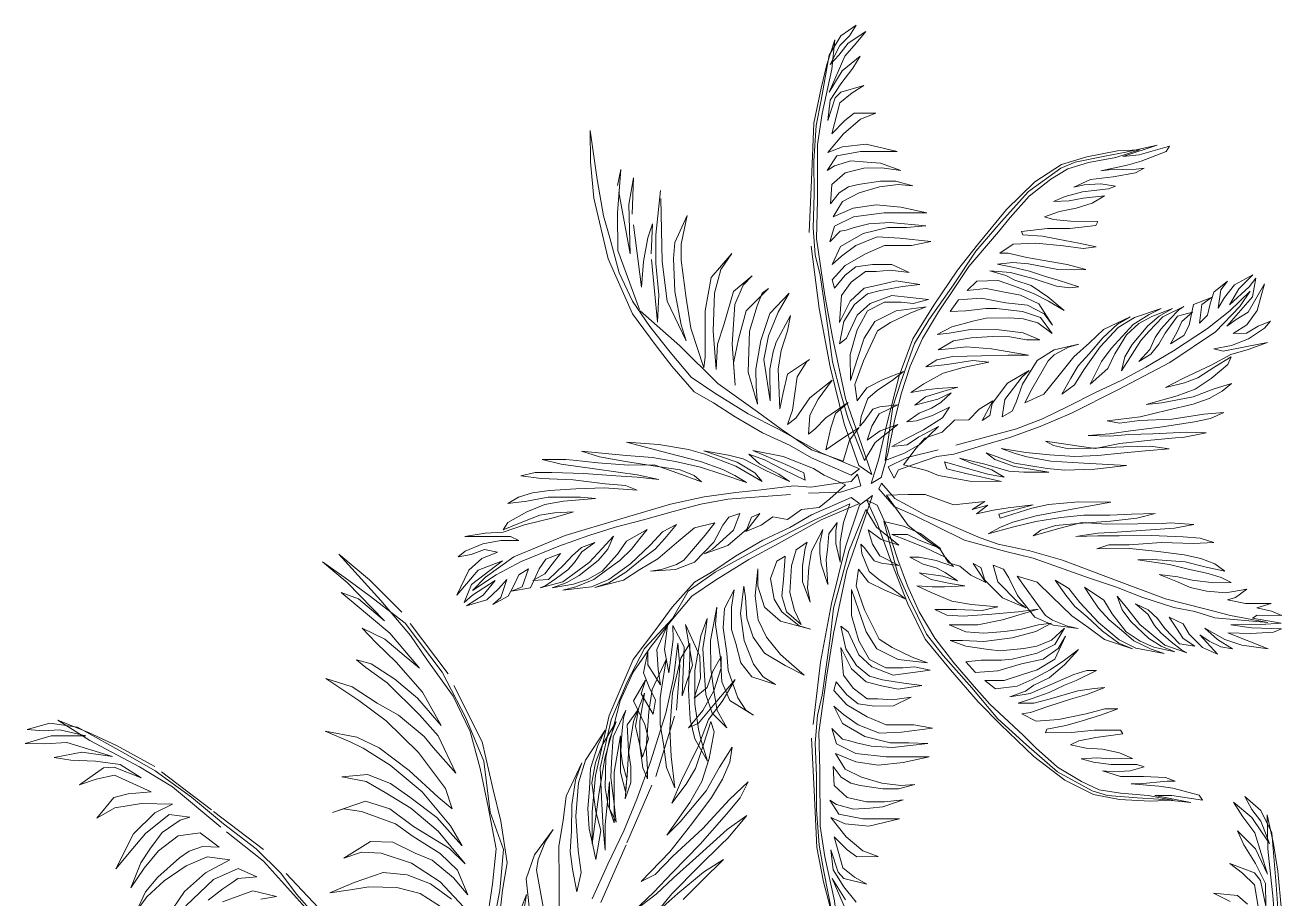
# Model space of a CAD drawing. Header units: millimetres. Extents: x 295.59 to 298.39, y 164.39 to 167.25.
# Drawn here: x 295.802 to 297.802, y 165.863 to 167.252 of the extents above; entities that cross this region are included whole.
import ezdxf

# ---------------------------------------------------------------- set-up
doc = ezdxf.new("R2010")
doc.units = ezdxf.units.MM
doc.linetypes.add('DOT2', pattern=[3.175, 0, -3.175])
doc.layers.add('palme', color=94, linetype='Continuous', lineweight=5)

# ---------------------------------------------------------------- blocks, each defined once
blk = doc.blocks.new('A$C3BDC59AE')
at = {"layer": 'palme', "linetype": 'DOT2', "ltscale": 0.1}
for points in [[(1.6796, 0.7863), (1.6965, 0.8149), (1.7326, 0.8435), (1.7041, 0.8334), (1.6834, 0.8187), (1.691, 0.8411), (1.7025, 0.8604), (1.7325, 0.8751), (1.704, 0.8719), (1.6925, 0.868), (1.6779, 0.8472), (1.6718, 0.841), (1.674, 0.8564), (1.6847, 0.885), (1.7001, 0.8981), (1.7232, 0.9136), (1.7416, 0.9282), (1.7093, 0.9151), (1.6832, 0.9019), (1.6678, 0.8811), (1.6639, 0.9072), (1.6777, 0.945), (1.6999, 0.9928), (1.7206, 1.006), (1.753, 1.0215), (1.7776, 1.0308), (1.7298, 1.0245), (1.696, 1.0075), (1.6791, 0.9812), (1.6676, 0.9473), (1.6569, 0.9134), (1.6568, 0.955), (1.6675, 0.9943), (1.6844, 1.0244), (1.7113, 1.0383), (1.7375, 1.0384), (1.7568, 1.0361), (1.7814, 1.0424), (1.7228, 1.0491), (1.6882, 1.0359), (1.6675, 1.0174), (1.6506, 0.9812), (1.6398, 0.9719), (1.6467, 1.0073), (1.6636, 1.0343), (1.6843, 1.0513), (1.7051, 1.0568), (1.7397, 1.063), (1.7675, 1.0662), (1.7297, 1.0723), (1.7035, 1.066), (1.6789, 1.0606), (1.6566, 1.0397), (1.6398, 1.0058), (1.6427, 1.0489), (1.6581, 1.0698), (1.6811, 1.0868), (1.6981, 1.0868), (1.7204, 1.0892), (1.7505, 1.0854), (1.7227, 1.0984), (1.6919, 1.0984), (1.6657, 1.0944), (1.6488, 1.0813), (1.6319, 1.0605), (1.628, 1.0735), (1.6488, 1.0967), (1.6811, 1.1153), (1.7111, 1.1284), (1.7542, 1.1286), (1.785, 1.1348), (1.7357, 1.1401), (1.6995, 1.1423), (1.6656, 1.1283), (1.6426, 1.1113), (1.628, 1.0982), (1.641, 1.1267), (1.6771, 1.1476), (1.7164, 1.157), (1.7464, 1.157), (1.7772, 1.1594), (1.7202, 1.1647), (1.6863, 1.163), (1.6632, 1.1568), (1.6502, 1.1529), (1.6409, 1.1514), (1.624, 1.1344), (1.6317, 1.1591), (1.6617, 1.1738), (1.7109, 1.1801), (1.7602, 1.1802), (1.7787, 1.1802), (1.7371, 1.1894), (1.6978, 1.1931), (1.6616, 1.1876), (1.6293, 1.1737), (1.6446, 1.1984), (1.6708, 1.2123), (1.7031, 1.2216), (1.7332, 1.2256), (1.7563, 1.2233), (1.7293, 1.2309), (1.7046, 1.2309), (1.6692, 1.2254), (1.6538, 1.2215), (1.6392, 1.2122), (1.6254, 1.1945), (1.6276, 1.2253), (1.6484, 1.2438), (1.6784, 1.2516), (1.7069, 1.2517), (1.737, 1.2479), (1.7046, 1.2594), (1.6838, 1.2609), (1.6576, 1.2631), (1.6314, 1.2553), (1.6199, 1.2476), (1.6352, 1.2708), (1.6729, 1.2778), (1.6976, 1.2779), (1.7315, 1.2779), (1.6822, 1.2894), (1.6444, 1.2854), (1.6213, 1.2761), (1.6459, 1.3062), (1.6728, 1.3294), (1.6974, 1.3387), (1.6628, 1.3386), (1.6482, 1.327), (1.6274, 1.3062), (1.6404, 1.3555), (1.6596, 1.371), (1.6781, 1.3826), (1.6419, 1.3725), (1.6327, 1.3632), (1.6212, 1.327), (1.625, 1.3593), (1.6419, 1.3856), (1.661, 1.4103), (1.6726, 1.4295), (1.6441, 1.4064), (1.6234, 1.3724), (1.6479, 1.4295), (1.6663, 1.4503), (1.6817, 1.4689), (1.6532, 1.4503), (1.6387, 1.431), (1.6248, 1.4163), (1.6402, 1.4464), (1.6555, 1.4618), (1.6663, 1.4788), (1.6417, 1.4618), (1.6232, 1.431), (1.6103, 1.3593), (1.6027, 1.3192), (1.599, 1.263), (1.5992, 1.2098), (1.5978, 1.1567), (1.601, 1.1135), (1.6087, 1.0812), (1.6221, 0.9903), (1.6284, 0.9434), (1.6416, 0.8925), (1.6532, 0.8525), (1.6796, 0.7863), (1.6796, 0.7863)], [(1.6704, 0.7786), (1.6471, 0.8448), (1.6245, 0.9356), (1.6073, 1.028), (1.5916, 1.1489), (1.5953, 1.2329), (1.5989, 1.323), (1.6103, 1.3785), (1.6194, 1.4163), (1.6324, 1.4556), (1.6272, 1.4086), (1.6119, 1.3385), (1.6044, 1.2892), (1.6046, 1.2006), (1.6032, 1.1397), (1.6165, 1.0489), (1.6283, 0.9826), (1.6493, 0.8849), (1.6703, 0.8241), (1.6912, 0.764), (1.6704, 0.7786), (1.6704, 0.7786)], [(1.6581, 0.7632), (1.5949, 0.7907), (1.5601, 0.8107), (1.517, 0.8306), (1.4738, 0.8559), (1.439, 0.8782), (1.4082, 0.8958), (1.3726, 0.9365), (1.3479, 0.9688), (1.31, 1.0196), (1.2713, 1.1073), (1.2487, 1.2035), (1.2432, 1.2613), (1.243, 1.3113), (1.254, 1.2336), (1.2642, 1.1758), (1.2743, 1.1404), (1.2891, 1.085), (1.31, 1.0396), (1.3378, 0.9996), (1.3703, 0.9589), (1.4035, 0.9189), (1.4413, 0.8936), (1.4945, 0.8606), (1.5424, 0.8361), (1.6103, 0.7985), (1.6712, 0.7732), (1.6581, 0.7632), (1.6581, 0.7632)], [(1.7059, 0.7595), (1.6899, 0.7499), (1.7024, 0.7893), (1.7147, 0.8442), (1.7346, 0.9209), (1.7564, 0.9801), (1.7898, 1.0335), (1.8276, 1.0891), (1.8594, 1.1292), (1.9056, 1.1857), (1.9502, 1.2296), (1.9928, 1.257), (2.0332, 1.2694), (2.0818, 1.2789), (2.1172, 1.2806), (2.0791, 1.2685), (2.0358, 1.2604), (2.0029, 1.2504), (1.9761, 1.2341), (1.9412, 1.2069), (1.911, 1.1731), (1.8927, 1.1501), (1.8455, 1.095), (1.825, 1.0647), (1.7973, 1.0228), (1.7719, 0.9803), (1.7522, 0.9362), (1.7378, 0.8926), (1.7273, 0.8495), (1.7163, 0.7971), (1.7059, 0.7595), (1.7059, 0.7595)], [(1.7121, 0.7865), (1.7433, 0.7979), (1.768, 0.8124), (1.7973, 0.8406), (1.7652, 0.8237), (1.7472, 0.8115), (1.7227, 0.8087), (1.746, 0.8215), (1.7731, 0.8354), (1.8035, 0.8544), (1.8147, 0.8713), (1.7876, 0.858), (1.7622, 0.8497), (1.7469, 0.8479), (1.7662, 0.8618), (1.7862, 0.8695), (1.8007, 0.8789), (1.8175, 0.8941), (1.7962, 0.8839), (1.7593, 0.8742), (1.7764, 0.8878), (1.8056, 0.8966), (1.8281, 0.903), (1.7958, 0.9009), (1.7774, 0.8987), (1.7531, 0.8944), (1.774, 0.9084), (1.8046, 0.9251), (1.8362, 0.9342), (1.877, 0.9428), (1.8519, 0.9453), (1.8108, 0.939), (1.7771, 0.9352), (1.7944, 0.9465), (1.8202, 0.9517), (1.8658, 0.9531), (1.9075, 0.9541), (1.9401, 0.9539), (1.8815, 0.9642), (1.8416, 0.9674), (1.8133, 0.9641), (1.7965, 0.9622), (1.8212, 0.9767), (1.8493, 0.9815), (1.8832, 0.9838), (1.9104, 0.9831), (1.9373, 0.9784), (1.9582, 0.9785), (1.9321, 0.9895), (1.8936, 0.9943), (1.8478, 0.9945), (1.8143, 0.9891), (1.7952, 0.9869), (1.8186, 0.9989), (1.854, 1.0084), (1.8728, 1.0129), (1.9108, 1.0134), (1.9319, 1.0119), (1.9551, 1.0053), (1.978, 0.9885), (1.9596, 1.0136), (1.9306, 1.0234), (1.8897, 1.028), (1.8726, 1.0284), (1.8405, 1.0246), (1.8158, 1.0234), (1.8292, 1.042), (1.8653, 1.0446), (1.9041, 1.0374), (1.9387, 1.0336), (1.9651, 1.0196), (1.9788, 1.0018), (1.957, 1.0358), (1.9276, 1.0494), (1.9022, 1.0543), (1.8728, 1.0602), (1.843, 1.0567), (1.8583, 1.0717), (1.8923, 1.0725), (1.9181, 1.0638), (1.9482, 1.0518), (1.9721, 1.0398), (1.9971, 1.0249), (1.9713, 1.0467), (1.9444, 1.0645), (1.9186, 1.0732), (1.9045, 1.0809), (1.8789, 1.088), (1.9118, 1.0856), (1.9494, 1.0752), (1.9848, 1.0638), (2.0061, 1.0608), (2.0207, 1.0625), (1.9876, 1.0734), (1.9676, 1.0788), (1.9418, 1.0875), (1.9147, 1.0937), (1.8909, 1.0987), (1.9154, 1.1015), (1.9405, 1.099), (1.9872, 1.0904), (2.0137, 1.0896), (2.0314, 1.0901), (2.0018, 1.0983), (1.9741, 1.1029), (1.9377, 1.1095), (1.9082, 1.1162), (1.895, 1.1162), (1.9159, 1.1303), (1.9521, 1.1321), (1.9961, 1.1279), (2.0275, 1.1238), (2.0482, 1.1261), (2.0204, 1.1322), (1.9871, 1.1385), (1.9625, 1.1434), (1.9313, 1.1452), (1.9291, 1.1504), (1.9704, 1.1552), (2.0061, 1.1554), (2.0474, 1.1602), (2.0505, 1.1667), (2.007, 1.1671), (1.9804, 1.1695), (1.9659, 1.174), (1.9898, 1.1822), (2.0163, 1.1876), (2.0417, 1.1959), (2.0613, 1.2075), (2.0276, 1.2036), (2.0049, 1.1995), (1.9802, 1.1982), (1.9986, 1.2065), (2.0265, 1.2136), (2.0678, 1.2183), (2.079, 1.2227), (2.0553, 1.2262), (2.0291, 1.2247), (2.0124, 1.2213), (2.0389, 1.2336), (2.0749, 1.2378), (2.1106, 1.2442), (2.1245, 1.2512), (2.1115, 1.2497), (2.0682, 1.2486), (2.0552, 1.2471), (2.0976, 1.2559), (2.1194, 1.2623), (2.1595, 1.2778), (2.1647, 1.2861), (2.1166, 1.2728), (2.0906, 1.2698), (2.1451, 1.2877), (2.0952, 1.2766), (2.0618, 1.2704), (2.0148, 1.2611), (1.9919, 1.2515), (1.9403, 1.2145), (1.8971, 1.1661), (1.8567, 1.1196), (1.821, 1.0658), (1.7817, 1.0101), (1.7588, 0.9726), (1.7372, 0.9112), (1.7247, 0.8717), (1.7121, 0.7865), (1.7121, 0.7865)], [(1.6457, 0.7855), (1.6556, 0.8186), (1.671, 0.8387), (1.6402, 0.8186), (1.6179, 0.8031), (1.6256, 0.8386), (1.6332, 0.8609), (1.6532, 0.8787), (1.6178, 0.854), (1.6001, 0.8362), (1.5901, 0.8285), (1.5924, 0.8585), (1.6054, 0.884), (1.6277, 0.9141), (1.5923, 0.8863), (1.5701, 0.8538), (1.557, 0.8438), (1.5646, 0.8662), (1.5722, 0.9193), (1.5875, 0.944), (1.5921, 0.9471), (1.5568, 0.9239), (1.5499, 0.8939), (1.5446, 0.8684), (1.5421, 0.9316), (1.5467, 0.9616), (1.5566, 0.9925), (1.5619, 1.0171), (1.5389, 0.9747), (1.5343, 0.9593), (1.529, 0.9315), (1.5292, 0.8815), (1.519, 0.9469), (1.5266, 0.9847), (1.5419, 1.0225), (1.5595, 1.0526), (1.5288, 1.0201), (1.5143, 0.977), (1.5067, 0.9315), (1.5068, 0.9038), (1.5091, 0.876), (1.4944, 0.9268), (1.4965, 0.9923), (1.5087, 1.0324), (1.5164, 1.0525), (1.5264, 1.0602), (1.491, 1.0247), (1.4788, 0.9792), (1.4712, 0.9414), (1.4736, 0.906), (1.4688, 0.9714), (1.4733, 1.0346), (1.4863, 1.0655), (1.5009, 1.0801), (1.4709, 1.0554), (1.4557, 1.0022), (1.4457, 0.9714), (1.4435, 0.9313), (1.4387, 0.9922), (1.4409, 1.0523), (1.4508, 1.09), (1.4685, 1.1155), (1.4354, 1.0777), (1.4256, 1.0245), (1.4257, 0.989), (1.4257, 0.9513), (1.4235, 0.9336), (1.4033, 0.9967), (1.3955, 1.0444), (1.3876, 1.1053), (1.3875, 1.1307), (1.3974, 1.1762), (1.3775, 1.133), (1.3753, 1.1075), (1.3777, 1.0552), (1.3879, 1.002), (1.3956, 0.9766), (1.3654, 1.0397), (1.3576, 1.1029), (1.355, 1.2161), (1.3474, 1.1452), (1.3476, 1.0998), (1.3523, 1.0497), (1.3501, 1.0066), (1.3398, 1.1152), (1.342, 1.1629), (1.3344, 1.1406), (1.3275, 1.1028), (1.3246, 1.062), (1.3096, 1.1782), (1.3118, 1.236), (1.3042, 1.1936), (1.3067, 1.1151), (1.2864, 1.2236), (1.2917, 1.2491), (1.2865, 1.1805), (1.2867, 1.1204), (1.3223, 1.0242), (1.3856, 0.9689), (1.4459, 0.909), (1.5092, 0.8637), (1.547, 0.8361), (1.5948, 0.8031), (1.6457, 0.7855), (1.6457, 0.7855)], [(1.7416, 0.7793), (1.7778, 0.7706), (1.7974, 0.7627), (1.847, 0.7535), (1.8973, 0.753), (1.8407, 0.7656), (1.8103, 0.773), (1.8065, 0.7841), (1.8431, 0.7739), (1.8755, 0.7645), (1.9014, 0.7601), (1.882, 0.7713), (1.8493, 0.7822), (1.8305, 0.7903), (1.8707, 0.7808), (1.909, 0.7695), (1.9329, 0.7678), (1.9729, 0.7677), (1.9178, 0.7767), (1.8866, 0.7879), (1.8728, 0.7985), (1.9183, 0.7822), (1.9703, 0.7735), (1.9974, 0.7709), (2.0458, 0.7725), (2.0964, 0.7784), (2.0282, 0.7824), (1.9758, 0.7855), (1.9376, 0.7923), (1.9177, 0.7978), (1.8966, 0.8055), (1.9363, 0.7991), (1.9739, 0.7954), (2.0143, 0.793), (2.0509, 0.7946), (2.0925, 0.7988), (2.1265, 0.8015), (2.1643, 0.8049), (2.1344, 0.8093), (2.0922, 0.8082), (2.0408, 0.806), (2.0041, 0.8052), (1.9804, 0.81), (1.9673, 0.8169), (2.0069, 0.8112), (2.0464, 0.8055), (2.0857, 0.8132), (2.1349, 0.8188), (2.1742, 0.8225), (2.1858, 0.8232), (2.2229, 0.8304), (2.1921, 0.8315), (2.1384, 0.8289), (2.1002, 0.8278), (2.0701, 0.8251), (2.0354, 0.8262), (2.0694, 0.8288), (2.1029, 0.8338), (2.1536, 0.8397), (2.2045, 0.848), (2.2302, 0.853), (2.2511, 0.8626), (2.2194, 0.8603), (2.1684, 0.852), (2.1171, 0.8499), (2.0849, 0.846), (2.0654, 0.8493), (2.1183, 0.8556), (2.1617, 0.8664), (2.2023, 0.8758), (2.228, 0.8848), (2.2485, 0.8966), (2.2633, 0.9089), (2.2344, 0.9001), (2.2023, 0.8876), (2.1524, 0.8779), (2.1278, 0.8755), (2.177, 0.889), (2.2054, 0.9), (2.2312, 0.9168), (2.2575, 0.9391), (2.263, 0.9512), (2.237, 0.9352), (2.2098, 0.9181), (2.1886, 0.9101), (2.1586, 0.9027), (2.1871, 0.9176), (2.231, 0.9379), (2.2622, 0.955), (2.2898, 0.9627), (2.3205, 0.9741), (2.285, 0.9672), (2.2502, 0.9605), (2.2354, 0.9639), (2.2634, 0.9693), (2.2903, 0.98), (2.3161, 0.9968), (2.3257, 1.0081), (2.306, 1.0003), (2.287, 0.9888), (2.2659, 0.9886), (2.2876, 1.0023), (2.3043, 1.0251), (2.3157, 1.0674), (2.29, 1.0223), (2.271, 1.0108), (2.2558, 1), (2.297, 1.0465), (2.3022, 1.0765), (2.2915, 1.0627), (2.2603, 1.0338), (2.2749, 1.0594), (2.2972, 1.0818), (2.2681, 1.066), (2.2525, 1.0457), (2.2424, 1.0288), (2.2462, 1.0578), (2.2568, 1.0716), (2.2351, 1.0541), (2.2293, 1.0357), (2.225, 1.0176), (2.2125, 1.0049), (2.2161, 1.0347), (2.2313, 1.0455), (2.2029, 1.0345), (2.1959, 1.0017), (2.1873, 0.9851), (2.1664, 0.9717), (2.1768, 0.9909), (2.1846, 1.0074), (2.2013, 1.0224), (2.1774, 1.0162), (2.1576, 0.9888), (2.1477, 0.9712), (2.135, 0.9554), (2.1161, 0.9438), (2.1336, 0.9629), (2.1417, 0.9818), (2.1508, 0.9953), (2.165, 1.0114), (2.1794, 1.026), (2.1877, 1.0315), (2.1541, 1.0148), (2.1319, 0.9916), (2.119, 0.9774), (2.1028, 0.9515), (2.0884, 0.929), (2.0935, 0.9512), (2.1054, 0.9708), (2.1301, 1.0007), (2.1484, 1.016), (2.1696, 1.028), (2.1367, 1.0153), (2.1161, 1.0043), (2.0961, 0.9863), (2.0776, 0.956), (2.0665, 0.9326), (2.0384, 0.9076), (2.0468, 0.9249), (2.0564, 0.944), (2.0721, 0.9643), (2.0896, 0.9834), (2.107, 1.0025), (2.1322, 1.0184), (2.1515, 1.0284), (2.1088, 1.0138), (2.0828, 0.9978), (2.0543, 0.9672), (2.0284, 0.9307), (2.0134, 0.9066), (1.9936, 0.8918), (2.0075, 0.9173), (2.0194, 0.9368), (2.0368, 0.9559), (2.0586, 0.9813), (2.0818, 1.0031), (2.1023, 1.0149), (2.0599, 0.9949), (2.0374, 0.9733), (2.0126, 0.9512), (1.9848, 0.9168), (1.9646, 0.8917), (1.9343, 0.8779), (1.9457, 0.8998), (1.9715, 0.9448), (1.9814, 0.9546), (2.0041, 0.9668), (2.0205, 0.9716), (1.9814, 0.9624), (1.9541, 0.9454), (1.9308, 0.9079), (1.9207, 0.8792), (1.9141, 0.8646), (1.8985, 0.8561), (1.9026, 0.8835), (1.9301, 0.9195), (1.9415, 0.9296), (1.907, 0.9095), (1.8826, 0.8773), (1.8786, 0.8577), (1.8667, 0.8499), (1.8834, 0.8814), (1.8617, 0.8678), (1.8453, 0.8512), (1.8226, 0.8508), (1.8029, 0.8312), (1.7756, 0.822), (1.7615, 0.8059), (1.7416, 0.7793), (1.7416, 0.7793)], [(1.8726, 0.8118), (1.9104, 0.8231), (1.9588, 0.8403), (2.0088, 0.8618), (2.0824, 0.8989), (2.165, 0.9424), (2.238, 0.9911), (2.2764, 1.0315), (2.2929, 1.0559), (2.2605, 1.0245), (2.2251, 0.9964), (2.1709, 0.9608), (2.1272, 0.935), (2.0889, 0.9142), (2.0472, 0.8944), (2.0028, 0.8724), (1.9627, 0.8528), (1.9211, 0.8369), (1.7965, 0.8033), (1.7471, 0.7914), (1.7171, 0.7761), (1.7268, 0.7584), (1.7337, 0.7715), (1.7571, 0.78), (1.7947, 0.7928), (1.8214, 0.7964), (1.8726, 0.8118), (1.8726, 0.8118)], [(1.6489, 0.7477), (1.615, 0.7631), (1.598, 0.7738), (1.5502, 0.7929), (1.5016, 0.8021), (1.5541, 0.7799), (1.5826, 0.7668), (1.5849, 0.7553), (1.5502, 0.7721), (1.5202, 0.7875), (1.4955, 0.7967), (1.5125, 0.7813), (1.5433, 0.7644), (1.5603, 0.7529), (1.5225, 0.7705), (1.4863, 0.7889), (1.4631, 0.795), (1.4238, 0.8019), (1.477, 0.7835), (1.5048, 0.7666), (1.5164, 0.7528), (1.4747, 0.7773), (1.4254, 0.7965), (1.3992, 0.8041), (1.3522, 0.8117), (1.3005, 0.8154), (1.3668, 0.7979), (1.4185, 0.7849), (1.4539, 0.7719), (1.4732, 0.7627), (1.4917, 0.7512), (1.454, 0.7642), (1.4185, 0.7757), (1.3784, 0.7848), (1.3422, 0.7909), (1.3006, 0.7946), (1.2667, 0.7976), (1.2289, 0.8014), (1.2575, 0.7922), (1.2991, 0.7846), (1.3499, 0.777), (1.3862, 0.7717), (1.4085, 0.7625), (1.4201, 0.7525), (1.3823, 0.7663), (1.3445, 0.7793), (1.3045, 0.7792), (1.2552, 0.7829), (1.2159, 0.7867), (1.2043, 0.7882), (1.1666, 0.7881), (1.1966, 0.7805), (1.2498, 0.7729), (1.2876, 0.7676), (1.3176, 0.7638), (1.3523, 0.7562), (1.3176, 0.76), (1.2837, 0.7622), (1.2329, 0.7659), (1.182, 0.7673), (1.1551, 0.7673), (1.1327, 0.7618), (1.1651, 0.758), (1.216, 0.7559), (1.2668, 0.7491), (1.2992, 0.7468), (1.3177, 0.7392), (1.2653, 0.7429), (1.2198, 0.7412), (1.1783, 0.7388), (1.1513, 0.7349), (1.129, 0.7279), (1.1121, 0.7179), (1.1421, 0.7218), (1.176, 0.728), (1.2276, 0.7282), (1.2515, 0.7259), (1.2006, 0.7219), (1.1706, 0.7165), (1.1421, 0.7048), (1.1121, 0.6878), (1.1045, 0.6762), (1.1329, 0.6879), (1.163, 0.6995), (1.1861, 0.7034), (1.2161, 0.705), (1.1861, 0.6957), (1.1383, 0.684), (1.1045, 0.6724), (1.076, 0.6708), (1.0436, 0.6653), (1.0798, 0.6654), (1.1161, 0.6655), (1.1292, 0.6594), (1.1007, 0.6593), (1.0722, 0.6538), (1.0437, 0.6422), (1.0329, 0.6329), (1.0537, 0.6368), (1.0745, 0.6446), (1.0953, 0.6408), (1.0707, 0.6307), (1.0499, 0.6122), (1.0308, 0.5721), (1.0646, 0.6122), (1.0854, 0.62), (1.1031, 0.6269), (1.0539, 0.5891), (1.0424, 0.5605), (1.0554, 0.5721), (1.0916, 0.5953), (1.0724, 0.5722), (1.0462, 0.5551), (1.0786, 0.5645), (1.097, 0.5822), (1.1101, 0.5969), (1.1009, 0.5684), (1.0878, 0.5576), (1.1124, 0.5707), (1.1216, 0.5877), (1.1293, 0.6047), (1.1447, 0.6139), (1.1347, 0.5854), (1.1178, 0.5784), (1.1478, 0.5839), (1.1616, 0.614), (1.1724, 0.6294), (1.1955, 0.6387), (1.1824, 0.6217), (1.1709, 0.6063), (1.1517, 0.5955), (1.1763, 0.5971), (1.2009, 0.6203), (1.214, 0.6349), (1.2293, 0.6481), (1.2501, 0.6558), (1.2294, 0.6411), (1.2178, 0.6242), (1.2071, 0.6126), (1.1894, 0.5994), (1.1725, 0.5878), (1.1633, 0.584), (1.1994, 0.5933), (1.2256, 0.6126), (1.241, 0.6242), (1.2617, 0.6466), (1.2801, 0.6659), (1.2709, 0.6451), (1.2556, 0.6273), (1.2256, 0.6034), (1.2048, 0.5918), (1.1825, 0.584), (1.2164, 0.5895), (1.2387, 0.5972), (1.2618, 0.6104), (1.2864, 0.6374), (1.3009, 0.6583), (1.3333, 0.6768), (1.3217, 0.6622), (1.3087, 0.6452), (1.2902, 0.6274), (1.2695, 0.6127), (1.2487, 0.5973), (1.2203, 0.5856), (1.1995, 0.5802), (1.2449, 0.5857), (1.2726, 0.5973), (1.3072, 0.6221), (1.3387, 0.6522), (1.3579, 0.673), (1.3802, 0.6847), (1.3618, 0.6623), (1.3464, 0.6453), (1.3257, 0.6298), (1.2995, 0.609), (1.2726, 0.5919), (1.2503, 0.5842), (1.2957, 0.5959), (1.3219, 0.6129), (1.3503, 0.6299), (1.3841, 0.6585), (1.4087, 0.6793), (1.4411, 0.6871), (1.4257, 0.6678), (1.3919, 0.6277), (1.3804, 0.6207), (1.3565, 0.613), (1.3388, 0.6106), (1.3789, 0.613), (1.4089, 0.6246), (1.4396, 0.6563), (1.4542, 0.6833), (1.4634, 0.6964), (1.4811, 0.7019), (1.4711, 0.6756), (1.4373, 0.6455), (1.4243, 0.6378), (1.462, 0.651), (1.4919, 0.6772), (1.4996, 0.6965), (1.5127, 0.7019), (1.4904, 0.6734), (1.515, 0.6835), (1.5335, 0.6966), (1.5566, 0.6928), (1.5789, 0.7083), (1.6074, 0.7114), (1.6243, 0.7253), (1.6489, 0.7477), (1.6489, 0.7477)], [(1.5149, 0.7397), (1.4748, 0.7357), (1.424, 0.7287), (1.3709, 0.717), (1.2916, 0.6937), (1.2031, 0.6673), (1.1215, 0.6331), (1.0762, 0.6007), (1.0554, 0.5798), (1.0931, 0.6046), (1.1331, 0.6255), (1.1931, 0.6503), (1.2408, 0.6673), (1.2824, 0.6806), (1.3278, 0.6922), (1.3748, 0.7054), (1.4187, 0.7171), (1.4618, 0.7249), (1.5904, 0.7345), (1.6412, 0.7362), (1.6736, 0.7463), (1.6681, 0.7647), (1.6581, 0.7532), (1.6335, 0.75), (1.5942, 0.7438), (1.5672, 0.746), (1.5149, 0.7397), (1.5149, 0.7397)], [(1.8635, 0.6632), (1.8921, 0.6534), (1.9423, 0.6429), (1.9945, 0.6276), (2.072, 0.5989), (2.1585, 0.5664), (2.2207, 0.5504), (2.2616, 0.5397), (2.3211, 0.5285), (2.2367, 0.5361), (2.2049, 0.5461), (2.1714, 0.5524), (2.1209, 0.5691), (2.0803, 0.5851), (2.0358, 0.5999), (1.9899, 0.6163), (1.9477, 0.6309), (1.9044, 0.6418), (1.8385, 0.6596), (1.7945, 0.6813), (1.7579, 0.6993), (1.7265, 0.7132), (1.7022, 0.7412), (1.7067, 0.7501), (1.7274, 0.7262), (1.7475, 0.7155), (1.7765, 0.6996), (1.8103, 0.6863), (1.8635, 0.6632), (1.8635, 0.6632)], [(1.6582, 0.7277), (1.5951, 0.6999), (1.5605, 0.6797), (1.5174, 0.6596), (1.4743, 0.6341), (1.4397, 0.6109), (1.409, 0.5931), (1.3736, 0.5529), (1.3491, 0.5197), (1.3115, 0.4696), (1.2732, 0.3809), (1.2511, 0.2853), (1.2458, 0.2275), (1.246, 0.1767), (1.2565, 0.2553), (1.2664, 0.3131), (1.2763, 0.3485), (1.2908, 0.404), (1.3115, 0.4495), (1.3391, 0.4897), (1.3714, 0.5306), (1.4044, 0.5707), (1.4421, 0.5962), (1.4951, 0.6287), (1.5428, 0.6543), (1.6105, 0.6922), (1.6713, 0.7178), (1.6582, 0.7277), (1.6582, 0.7277)], [(1.6713, 0.7155), (1.6492, 0.6491), (1.627, 0.559), (1.6096, 0.4657), (1.5953, 0.3447), (1.5993, 0.2616), (1.6034, 0.1707), (1.6143, 0.116), (1.6244, 0.0783), (1.6376, 0.0383), (1.6314, 0.086), (1.6165, 0.1561), (1.6087, 0.2046), (1.6085, 0.2939), (1.6068, 0.354), (1.6196, 0.4449), (1.6303, 0.5112), (1.6508, 0.6099), (1.6714, 0.67), (1.6921, 0.7309), (1.6713, 0.7155), (1.6713, 0.7155)], [(1.6998, 0.7155), (1.6829, 0.7232), (1.6999, 0.6855), (1.7193, 0.6324), (1.748, 0.5593), (1.7759, 0.5023), (1.8161, 0.4532), (1.8601, 0.4024), (1.8956, 0.3663), (1.9489, 0.3156), (1.9983, 0.278), (2.0438, 0.255), (2.0854, 0.2474), (2.134, 0.2444), (2.1702, 0.2461), (2.1309, 0.2537), (2.0869, 0.2574), (2.053, 0.2627), (2.0245, 0.2757), (1.9867, 0.2988), (1.9527, 0.3287), (1.9319, 0.3495), (1.8786, 0.3986), (1.8539, 0.4271), (1.8214, 0.4647), (1.7913, 0.5039), (1.7665, 0.5455), (1.7479, 0.587), (1.7324, 0.6286), (1.7153, 0.6801), (1.6998, 0.7155), (1.6998, 0.7155)], [(1.7146, 0.731), (1.7487, 0.7324), (1.7757, 0.7321), (1.8209, 0.7157), (1.8707, 0.7214), (1.8505, 0.7082), (1.8757, 0.7156), (1.8577, 0.7015), (1.8844, 0.7073), (1.9078, 0.711), (1.9476, 0.7159), (1.8932, 0.7012), (1.8951, 0.6949), (1.9456, 0.7106), (1.9723, 0.7164), (2.0197, 0.7208), (2.0714, 0.7202), (2.0041, 0.708), (1.9525, 0.6985), (1.9155, 0.6881), (1.8956, 0.6802), (1.8763, 0.67), (1.9149, 0.6804), (1.9518, 0.6893), (1.9917, 0.6957), (2.0282, 0.6993), (2.07, 0.6994), (2.104, 0.7008), (2.142, 0.702), (2.1129, 0.6948), (2.0708, 0.6901), (2.0196, 0.686), (1.9831, 0.6832), (1.9601, 0.6756), (1.9479, 0.6664), (1.9865, 0.6776), (2.0251, 0.6879), (2.0651, 0.6851), (2.1145, 0.6854), (2.154, 0.6864), (2.1656, 0.6872), (2.2033, 0.6845), (2.1727, 0.6789), (2.1192, 0.675), (2.0811, 0.6723), (2.0509, 0.6706), (2.0158, 0.6654), (2.0506, 0.6668), (2.0846, 0.6667), (2.1356, 0.6669), (2.1864, 0.6648), (2.2133, 0.6629), (2.2352, 0.6559), (2.2027, 0.6544), (2.1518, 0.6557), (2.1006, 0.6524), (2.0681, 0.6524), (2.0491, 0.6461), (2.1017, 0.6462), (2.1469, 0.6414), (2.1882, 0.6361), (2.2148, 0.6303), (2.2366, 0.6218), (2.2528, 0.6106), (2.2231, 0.6166), (2.1897, 0.6252), (2.1383, 0.6289), (2.1143, 0.6283), (2.1647, 0.6208), (2.1943, 0.6133), (2.2262, 0.6064), (2.2467, 0.6003), (2.2631, 0.5921), (2.2352, 0.5918), (2.2008, 0.5958), (2.178, 0.6013), (2.1481, 0.605), (2.1775, 0.5936), (2.1976, 0.5845), (2.2243, 0.5787), (2.2542, 0.5758), (2.2878, 0.5819), (2.2699, 0.5685), (2.2572, 0.5647), (2.2854, 0.5589), (2.3263, 0.559), (2.3035, 0.5522), (2.327, 0.5466), (2.3435, 0.54), (2.3042, 0.5405), (2.2969, 0.5357), (2.3426, 0.5277), (2.31, 0.5254), (2.2621, 0.525), (2.295, 0.5203), (2.3427, 0.5185), (2.33, 0.5132), (2.2943, 0.5111), (2.2573, 0.5122), (2.3219, 0.4867), (2.2799, 0.4928), (2.2527, 0.5017), (2.2208, 0.5195), (2.2412, 0.5018), (2.2648, 0.487), (2.2465, 0.4898), (2.2278, 0.4989), (2.2131, 0.5092), (2.241, 0.4786), (2.2171, 0.4889), (2.1962, 0.5104), (2.1865, 0.5266), (2.1642, 0.5374), (2.176, 0.5196), (2.1864, 0.5034), (2.2049, 0.4913), (2.1804, 0.4946), (2.1575, 0.5194), (2.1454, 0.5349), (2.131, 0.5491), (2.1108, 0.5582), (2.1305, 0.5422), (2.1408, 0.5237), (2.1508, 0.5121), (2.1675, 0.4978), (2.1836, 0.4851), (2.1925, 0.4806), (2.1571, 0.4924), (2.1323, 0.5135), (2.1177, 0.5253), (2.0986, 0.5498), (2.0816, 0.5704), (2.0893, 0.549), (2.1034, 0.5302), (2.1316, 0.5035), (2.1516, 0.4912), (2.1733, 0.4819), (2.1399, 0.4897), (2.1182, 0.499), (2.096, 0.5137), (2.0734, 0.5424), (2.0603, 0.5642), (2.0293, 0.5849), (2.0398, 0.5695), (2.0517, 0.5517), (2.0688, 0.5327), (2.0885, 0.5166), (2.1082, 0.4997), (2.1358, 0.4862), (2.1561, 0.4793), (2.1112, 0.4879), (2.0844, 0.5014), (2.0515, 0.5285), (2.0222, 0.5607), (2.0045, 0.5828), (1.983, 0.596), (1.9998, 0.5724), (2.014, 0.5544), (2.0336, 0.5375), (2.0583, 0.5149), (2.084, 0.4961), (2.1057, 0.4868), (2.0612, 0.5016), (2.0363, 0.5203), (2.0091, 0.5393), (1.9773, 0.5701), (1.9542, 0.5926), (1.9225, 0.6026), (1.9365, 0.5823), (1.9674, 0.5399), (1.9784, 0.5322), (2.0025, 0.5227), (2.0192, 0.5192), (1.9794, 0.5244), (1.9502, 0.5373), (1.9226, 0.5717), (1.9091, 0.5997), (1.9008, 0.6134), (1.8843, 0.62), (1.8917, 0.5932), (1.9233, 0.5609), (1.9359, 0.5522), (1.8991, 0.568), (1.871, 0.5963), (1.8647, 0.616), (1.8521, 0.6223), (1.8723, 0.5923), (1.8484, 0.6041), (1.8309, 0.6184), (1.8128, 0.6236), (1.7996, 0.6454), (1.7812, 0.6575), (1.7491, 0.683), (1.7146, 0.731), (1.7146, 0.731)], [(1.6559, 0.7177), (1.646, 0.6877), (1.6407, 0.6568), (1.6407, 0.6245), (1.6337, 0.6545), (1.6337, 0.6745), (1.636, 0.6876), (1.6229, 0.6699), (1.6207, 0.6445), (1.6184, 0.629), (1.6208, 0.589), (1.6107, 0.6213), (1.6084, 0.639), (1.6083, 0.6544), (1.6129, 0.6768), (1.5953, 0.6421), (1.5907, 0.6166), (1.5885, 0.5835), (1.5931, 0.5612), (1.5807, 0.5935), (1.5807, 0.6189), (1.5852, 0.6467), (1.5883, 0.6567), (1.5706, 0.6443), (1.563, 0.6189), (1.5608, 0.5765), (1.5678, 0.548), (1.5786, 0.5257), (1.5554, 0.5457), (1.5477, 0.5711), (1.5507, 0.5965), (1.5529, 0.6343), (1.5398, 0.6265), (1.5299, 0.5988), (1.5354, 0.5657), (1.5477, 0.5457), (1.5755, 0.5234), (1.5933, 0.5181), (1.5455, 0.531), (1.52, 0.5533), (1.5099, 0.5864), (1.5098, 0.6141), (1.5053, 0.571), (1.51, 0.5332), (1.5232, 0.5055), (1.5456, 0.4779), (1.5634, 0.4625), (1.5834, 0.4448), (1.5534, 0.4602), (1.5202, 0.4801), (1.5024, 0.5055), (1.4923, 0.5355), (1.4899, 0.5686), (1.4876, 0.5863), (1.4823, 0.5432), (1.4878, 0.5001), (1.5025, 0.4624), (1.518, 0.4424), (1.538, 0.4301), (1.5002, 0.4423), (1.4825, 0.4646), (1.4747, 0.4954), (1.4677, 0.5177), (1.4676, 0.5532), (1.4722, 0.5809), (1.4568, 0.5508), (1.4546, 0.52), (1.4601, 0.48), (1.4625, 0.4522), (1.478, 0.4091), (1.4904, 0.3891), (1.5027, 0.3815), (1.4649, 0.4045), (1.4525, 0.4345), (1.4501, 0.4722), (1.4423, 0.5254), (1.4445, 0.5531), (1.4346, 0.4999), (1.4347, 0.4545), (1.4402, 0.4167), (1.4449, 0.389), (1.4604, 0.3613), (1.4372, 0.3844), (1.4271, 0.4144), (1.4248, 0.4444), (1.4223, 0.4876), (1.4269, 0.5176), (1.4291, 0.5353), (1.4192, 0.5076), (1.4093, 0.4521), (1.4095, 0.3989), (1.415, 0.3589), (1.4196, 0.3412), (1.4297, 0.3081), (1.4096, 0.3435), (1.4018, 0.3743), (1.3994, 0.422), (1.4016, 0.4721), (1.4015, 0.4952), (1.3869, 0.4721), (1.374, 0.4166), (1.3695, 0.3588), (1.3719, 0.3157), (1.3775, 0.2656), (1.3643, 0.2979), (1.3596, 0.3356), (1.3541, 0.3664), (1.354, 0.4088), (1.357, 0.4265), (1.3638, 0.4697), (1.3416, 0.4219), (1.3363, 0.3864), (1.3318, 0.3286), (1.3342, 0.2955), (1.3343, 0.2801), (1.3265, 0.2978), (1.3218, 0.3332), (1.3217, 0.371), (1.3293, 0.4165), (1.3117, 0.371), (1.3041, 0.3209), (1.3019, 0.2854), (1.2989, 0.26), (1.2911, 0.2908), (1.291, 0.3231), (1.291, 0.3486), (1.2811, 0.2908), (1.2813, 0.2299), (1.2813, 0.2099), (1.2736, 0.2322), (1.2734, 0.2753), (1.2667, 0.2075), (1.2668, 0.1667), (1.2636, 0.2021), (1.2612, 0.2399), (1.2587, 0.2976), (1.2763, 0.3739), (1.3015, 0.4341), (1.3291, 0.4873), (1.3737, 0.5352), (1.399, 0.5784), (1.442, 0.6086), (1.5151, 0.6488), (1.6005, 0.6922), (1.6559, 0.7177), (1.6559, 0.7177)], [(1.6814, 0.7085), (1.6984, 0.6801), (1.7339, 0.6517), (1.7061, 0.6609), (1.6853, 0.6762), (1.6923, 0.6531), (1.7039, 0.6347), (1.734, 0.6193), (1.7062, 0.6231), (1.6947, 0.6269), (1.6792, 0.6477), (1.6738, 0.6531), (1.6754, 0.6384), (1.687, 0.61), (1.7024, 0.5969), (1.7248, 0.5816), (1.7441, 0.5662), (1.7117, 0.58), (1.6855, 0.593), (1.67, 0.6138), (1.6663, 0.5868), (1.6795, 0.5491), (1.7027, 0.5022), (1.7235, 0.4891), (1.7551, 0.4738), (1.7798, 0.4646), (1.7328, 0.4699), (1.6989, 0.4867), (1.6819, 0.5137), (1.6702, 0.5475), (1.6586, 0.5814), (1.6587, 0.5398), (1.6703, 0.4998), (1.6874, 0.4698), (1.7136, 0.4567), (1.7406, 0.4568), (1.759, 0.4584), (1.7837, 0.4531), (1.7252, 0.4452), (1.6912, 0.4582), (1.6704, 0.4774), (1.6534, 0.5136), (1.6418, 0.5228), (1.6496, 0.4866), (1.6666, 0.4605), (1.6874, 0.4436), (1.7082, 0.4375), (1.7422, 0.4322), (1.7707, 0.4284), (1.7329, 0.4229), (1.7067, 0.4282), (1.6821, 0.4343), (1.6589, 0.4551), (1.6419, 0.4889), (1.6458, 0.445), (1.6613, 0.4242), (1.6837, 0.4074), (1.7006, 0.4074), (1.7237, 0.4059), (1.7538, 0.4099), (1.7253, 0.3959), (1.6953, 0.3958), (1.6691, 0.3996), (1.6513, 0.4134), (1.6343, 0.4342), (1.6305, 0.4203), (1.6513, 0.398), (1.6837, 0.3789), (1.7138, 0.3658), (1.7577, 0.366), (1.7878, 0.3606), (1.7385, 0.3543), (1.7031, 0.3527), (1.6691, 0.3657), (1.646, 0.3826), (1.6306, 0.3957), (1.6445, 0.368), (1.68, 0.3473), (1.7201, 0.3374), (1.7501, 0.3374), (1.7801, 0.336), (1.7239, 0.3297), (1.69, 0.3319), (1.6669, 0.3372), (1.6538, 0.341), (1.6446, 0.3433), (1.6276, 0.3602), (1.6346, 0.3356), (1.6654, 0.3203), (1.714, 0.315), (1.7633, 0.3151), (1.7825, 0.3152), (1.7409, 0.3058), (1.7009, 0.3019), (1.6654, 0.3072), (1.6331, 0.3202), (1.6485, 0.2956), (1.6748, 0.2825), (1.7071, 0.2734), (1.7372, 0.2696), (1.7595, 0.2712), (1.7333, 0.2642), (1.7087, 0.2641), (1.6725, 0.2694), (1.6578, 0.2733), (1.6424, 0.2825), (1.6293, 0.2994), (1.6309, 0.2693), (1.6517, 0.2501), (1.6826, 0.2433), (1.7111, 0.2434), (1.7411, 0.2465), (1.7088, 0.2356), (1.688, 0.2333), (1.6618, 0.2317), (1.6348, 0.2393), (1.624, 0.2462), (1.6387, 0.2239), (1.6765, 0.2163), (1.7011, 0.2164), (1.735, 0.2165), (1.6865, 0.2048), (1.6488, 0.2085), (1.6256, 0.2185), (1.6504, 0.1877), (1.6766, 0.1655), (1.7013, 0.1563), (1.6674, 0.1562), (1.6519, 0.1669), (1.6311, 0.1877), (1.6451, 0.1384), (1.6636, 0.1238), (1.6829, 0.1123), (1.6467, 0.1215), (1.6374, 0.1315), (1.6258, 0.1669), (1.6297, 0.1353), (1.6467, 0.1084), (1.666, 0.0838)], [(1.6491, 0.0876), (1.6282, 0.1214), (1.6522, 0.0653)], [(1.6283, 0.0629), (1.6143, 0.1353), (1.6072, 0.1745), (1.6032, 0.2315), (1.6031, 0.2847), (1.6007, 0.337), (1.6044, 0.381), (1.612, 0.4133), (1.6249, 0.5035), (1.6301, 0.5513), (1.6439, 0.6021), (1.6546, 0.6422), (1.6814, 0.7085), (1.6814, 0.7085)], [(1.7099, 0.6894), (1.7415, 0.6817), (1.7685, 0.6703), (1.8001, 0.6465), (1.7662, 0.6595), (1.7477, 0.6687), (1.7231, 0.6686), (1.7477, 0.6594), (1.7755, 0.6479), (1.8079, 0.6326), (1.821, 0.618), (1.7933, 0.6272), (1.7663, 0.6325), (1.7516, 0.6325), (1.7725, 0.6217), (1.7933, 0.6156), (1.8079, 0.608), (1.8272, 0.5949), (1.8041, 0.6026), (1.7663, 0.6079), (1.7856, 0.5971), (1.8157, 0.591), (1.8388, 0.5872), (1.8065, 0.5856), (1.7872, 0.5856), (1.7626, 0.587), (1.7857, 0.5763), (1.8181, 0.5625), (1.8497, 0.5572), (1.8913, 0.5535), (1.8666, 0.548), (1.825, 0.5495), (1.7912, 0.5494), (1.8104, 0.5402), (1.8366, 0.5387), (1.8821, 0.5419), (1.9237, 0.5459), (1.956, 0.5498), (1.899, 0.5327), (1.8598, 0.5249), (1.8313, 0.5248), (1.8143, 0.5248), (1.8405, 0.5141), (1.8691, 0.5118), (1.9029, 0.5142), (1.9291, 0.5182), (1.9561, 0.5252), (1.9769, 0.5275), (1.9522, 0.5144), (1.9145, 0.5042), (1.8691, 0.4987), (1.8352, 0.5002), (1.8159, 0.5001), (1.8406, 0.491), (1.8768, 0.4857), (1.8953, 0.4834), (1.9331, 0.4873), (1.9538, 0.4913), (1.9769, 0.5006), (1.9977, 0.5199), (1.9823, 0.4936), (1.9539, 0.4797), (1.9146, 0.4704), (1.8977, 0.4688), (1.8653, 0.4687), (1.8407, 0.4663), (1.8561, 0.4494), (1.8915, 0.4518), (1.9293, 0.4627), (1.9639, 0.4705), (1.9877, 0.4875), (1.9992, 0.5068), (1.9824, 0.4705), (1.9539, 0.4535), (1.9293, 0.4457), (1.9016, 0.4364), (1.8708, 0.4363), (1.8878, 0.4233), (1.9224, 0.4272), (1.9463, 0.4381), (1.9747, 0.4536), (1.9978, 0.469), (2.0201, 0.486), (1.9978, 0.4613), (1.9732, 0.4405), (1.9486, 0.4288), (1.9355, 0.4196), (1.9109, 0.4103), (1.9432, 0.4157), (1.9786, 0.4312), (2.0125, 0.446), (2.0333, 0.4522), (2.0487, 0.4522), (2.0164, 0.4367), (1.9979, 0.429), (1.9733, 0.4174), (1.9464, 0.408), (1.924, 0.4003), (1.9487, 0.4003), (1.9733, 0.4066), (2.0187, 0.4198), (2.0449, 0.4237), (2.0619, 0.4253), (2.0334, 0.4144), (2.0072, 0.4067), (1.971, 0.395), (1.9433, 0.3857), (1.9295, 0.3833), (1.9526, 0.3719), (1.988, 0.3743), (2.0319, 0.3836), (2.0619, 0.3914), (2.0827, 0.3914), (2.0566, 0.3821), (2.0242, 0.372), (1.9996, 0.365), (1.9696, 0.3588), (1.9673, 0.3534), (2.0089, 0.3535), (2.0451, 0.3575), (2.0867, 0.3576), (2.0905, 0.3514), (2.0474, 0.3459), (2.0205, 0.3404), (2.0074, 0.3342), (2.0321, 0.3289), (2.0583, 0.3274), (2.0852, 0.3214), (2.1061, 0.3122), (2.0714, 0.3121), (2.049, 0.3136), (2.0244, 0.312), (2.0437, 0.3066), (2.0714, 0.3028), (2.113, 0.3029), (2.1246, 0.2991), (2.1023, 0.2929), (2.0753, 0.2913), (2.0583, 0.2928), (2.0869, 0.2836), (2.1231, 0.2837), (2.1585, 0.2823), (2.1739, 0.2761), (2.1608, 0.2761), (2.1169, 0.2721), (2.1038, 0.2721), (2.1478, 0.2684), (2.1701, 0.2653), (2.2117, 0.2539), (2.2172, 0.2462), (2.1686, 0.2538), (2.1416, 0.2537), (2.1987, 0.2423), (2.1478, 0.2476), (2.1131, 0.2498), (2.0662, 0.2535), (2.0415, 0.2612), (1.9867, 0.2911), (1.9373, 0.3341), (1.8917, 0.3755), (1.85, 0.4247), (1.8044, 0.4762), (1.7782, 0.5101), (1.7495, 0.5685), (1.7325, 0.6062), (1.7099, 0.6894), (1.7099, 0.6894)], [(1.0122, 0.072), (0.9723, 0.0978), (0.9352, 0.1074), (0.8907, 0.1082), (0.8617, 0.1036), (0.8287, 0.0985), (0.8675, 0.115), (0.9133, 0.1308), (0.9519, 0.1274), (0.9887, 0.113), (1.0224, 0.0886)], [(1.0412, 0.0767), (1.0041, 0.1164), (0.9584, 0.1458), (0.9105, 0.162), (0.8789, 0.1632), (0.851, 0.1539), (0.8931, 0.1802), (0.9287, 0.1793), (0.9645, 0.162), (0.9915, 0.1508), (1.0255, 0.1224), (1.0484, 0.0958), (1.0319, 0.1346), (1.0042, 0.1615), (0.9614, 0.1884), (0.9329, 0.2084), (0.8792, 0.2282), (0.8501, 0.2324), (0.8329, 0.2267), (0.8853, 0.2445), (0.924, 0.2322), (0.962, 0.2042), (1.0192, 0.169), (1.044, 0.1446), (1.001, 0.1968), (0.9574, 0.2332), (0.9168, 0.2582), (0.8865, 0.276), (0.8476, 0.2834), (0.8883, 0.2871), (0.9251, 0.2727), (0.9558, 0.2508), (0.999, 0.2185), (1.0242, 0.19), (1.0393, 0.1736), (1.0207, 0.2054), (0.9755, 0.2594), (0.9245, 0.302), (0.8818, 0.3289), (0.861, 0.3387), (0.8212, 0.3556), (0.8713, 0.3464), (0.907, 0.3291), (0.9547, 0.2931), (1.0009, 0.2508), (1.0231, 0.2323), (1.0126, 0.2648), (0.9699, 0.3218), (0.9182, 0.3725), (0.8749, 0.4049), (0.8225, 0.4398), (0.8641, 0.4264), (0.904, 0.4006), (0.9379, 0.3811), (0.9785, 0.3472), (0.9931, 0.3301), (1.0289, 0.2888), (1.001, 0.3485), (0.9713, 0.3821), (0.9196, 0.4328), (0.8859, 0.4571), (0.8711, 0.4695), (0.8943, 0.4627), (0.932, 0.4387), (0.9682, 0.4085), (1.0057, 0.3647), (0.9763, 0.4181), (0.9344, 0.4656), (0.9022, 0.4962), (0.8803, 0.5195), (0.916, 0.5022), (0.9471, 0.4763), (0.9715, 0.4559), (0.9241, 0.5118), (0.8657, 0.5606), (0.8464, 0.5766), (0.8741, 0.5661), (0.9154, 0.5316), (0.856, 0.5925), (0.8168, 0.6252), (0.8532, 0.5998), (0.8913, 0.5718), (0.9486, 0.5277), (1.0076, 0.4496), (1.0449, 0.3771), (1.0737, 0.3079), (1.0837, 0.2268), (1.1048, 0.1678), (1.099, 0.1024), (1.0789, 0.0001)], [(1.0975, 0.051), (1.1031, 0.1028), (1.1108, 0.1465), (1.1007, 0.2126), (1.0887, 0.2628), (1.0709, 0.3391), (1.0167, 0.447), (0.943, 0.545), (0.8918, 0.5964), (0.843, 0.6372), (0.9098, 0.5639), (0.9572, 0.508), (0.9832, 0.47), (1.0247, 0.4115), (1.0517, 0.3552), (1.0679, 0.2965), (1.0812, 0.2327), (1.0931, 0.1688), (1.0872, 0.1123), (1.0757, 0.0353)], [(1.3909, 0.0883), (1.421, 0.1184), (1.4549, 0.1515), (1.4232, 0.1316), (1.3825, 0.0978), (1.3344, 0.0552)], [(1.3409, 0.0585), (1.373, 0.097), (1.4162, 0.1412), (1.4513, 0.1758), (1.4621, 0.1857), (1.4923, 0.2219), (1.4608, 0.1992), (1.4109, 0.1544), (1.3755, 0.1225), (1.3477, 0.0968), (1.3126, 0.0697), (1.344, 0.0998), (1.3734, 0.1305), (1.4178, 0.1762), (1.46, 0.2238), (1.4816, 0.2497), (1.4943, 0.2754), (1.4647, 0.2474), (1.4218, 0.2005), (1.3744, 0.1573), (1.3463, 0.1281), (1.3241, 0.1165), (1.3697, 0.1637), (1.4046, 0.2085), (1.4357, 0.2503), (1.4536, 0.2793), (1.4649, 0.3063), (1.4688, 0.3305), (1.4485, 0.2986), (1.4272, 0.2612), (1.3859, 0.2116), (1.3646, 0.1906), (1.4016, 0.2424), (1.4205, 0.2756), (1.4322, 0.3122), (1.44, 0.3546), (1.4351, 0.3712), (1.4234, 0.3346), (1.4104, 0.2966), (1.3956, 0.2713), (1.373, 0.2412), (1.3882, 0.2775), (1.4153, 0.3326), (1.4314, 0.3743), (1.4527, 0.4029), (1.4735, 0.4383), (1.4445, 0.4035), (1.4155, 0.3688), (1.3991, 0.3612), (1.4219, 0.3885), (1.4396, 0.4202), (1.4513, 0.4568), (1.4511, 0.4745), (1.4381, 0.4515), (1.4288, 0.4254), (1.4085, 0.4085), (1.4186, 0.4402), (1.4175, 0.4749), (1.3945, 0.5255), (1.4058, 0.4609), (1.3966, 0.4348), (1.389, 0.4122), (1.3923, 0.4898), (1.3742, 0.5237), (1.3748, 0.5019), (1.368, 0.4486), (1.3612, 0.4856), (1.3659, 0.5243), (1.3489, 0.4859), (1.3511, 0.4539), (1.3546, 0.4296), (1.3347, 0.4613), (1.3348, 0.4825), (1.3277, 0.4484), (1.3365, 0.4259), (1.3466, 0.405), (1.3431, 0.3828), (1.3238, 0.4152), (1.3307, 0.437), (1.3118, 0.4039), (1.3296, 0.3665), (1.3357, 0.3438), (1.3261, 0.3143), (1.3203, 0.3404), (1.3148, 0.3638), (1.3198, 0.3909), (1.3016, 0.3661), (1.304, 0.3239), (1.3076, 0.2996), (1.3078, 0.2743), (1.2985, 0.2482), (1.3011, 0.2799), (1.2941, 0.3045), (1.2917, 0.3241), (1.2933, 0.3516), (1.2958, 0.3772), (1.2995, 0.3891), (1.2794, 0.347), (1.2769, 0.3064), (1.2756, 0.2824), (1.2804, 0.2445), (1.2841, 0.2113), (1.2715, 0.2369), (1.2668, 0.2659), (1.268, 0.3138), (1.2736, 0.343), (1.2841, 0.3706), (1.2621, 0.3338), (1.2516, 0.3062), (1.2456, 0.2735), (1.2518, 0.2283), (1.26, 0.1976), (1.2518, 0.1517), (1.247, 0.1745), (1.2413, 0.2007), (1.2391, 0.2326), (1.2417, 0.2643), (1.2436, 0.2966), (1.2553, 0.3332), (1.2668, 0.3575), (1.2356, 0.3095), (1.2244, 0.2737), (1.2203, 0.2206), (1.2239, 0.1663), (1.2284, 0.1311), (1.2216, 0.1004), (1.215, 0.1361), (1.211, 0.1644), (1.2129, 0.1967), (1.2139, 0.2385), (1.2193, 0.278), (1.2298, 0.3056), (1.2045, 0.2527), (1.1997, 0.214), (1.1932, 0.1731), (1.1934, 0.1177), (1.1936, 0.0774)], [(1.1689, 0.0704), (1.1576, 0.135), (1.1602, 0.1517), (1.172, 0.1807), (1.1839, 0.1996), (1.1541, 0.1593), (1.1411, 0.1212), (1.1467, 0.0663)], [(1.1382, 0.0772), (1.1413, 0.0959), (1.1237, 0.0492)], [(1.26, 0.0834), (1.3014, 0.178), (1.3472, 0.284), (1.3801, 0.3895), (1.3855, 0.4591), (1.3822, 0.4957), (1.3756, 0.4397), (1.3635, 0.3846), (1.339, 0.3072), (1.317, 0.2478), (1.2963, 0.1974), (1.2709, 0.1445), (1.2459, 0.089)], [(0.7188, 0.0886), (0.7437, 0.0929), (0.706, 0.1018), (0.6577, 0.0845)], [(0.6349, 0.0872), (0.6586, 0.1051), (0.6727, 0.1146), (0.6824, 0.1216), (0.7122, 0.1243), (0.683, 0.1374), (0.6435, 0.1201), (0.5995, 0.0779)], [(0.569, 0.0594), (0.5974, 0.1009), (0.631, 0.1306), (0.6694, 0.1512), (0.6334, 0.1561), (0.5999, 0.1415), (0.5651, 0.1179), (0.5373, 0.0921), (0.5209, 0.0694), (0.5353, 0.1001), (0.555, 0.1238), (0.5892, 0.1542), (0.6046, 0.1652), (0.6258, 0.1725), (0.6526, 0.1715), (0.6225, 0.1941), (0.5874, 0.1896), (0.556, 0.1656), (0.5332, 0.1382), (0.5121, 0.1069), (0.5277, 0.1466), (0.5421, 0.1684), (0.5616, 0.1948), (0.5906, 0.2145), (0.6059, 0.2193), (0.5727, 0.2231), (0.5351, 0.1931), (0.5153, 0.1694), (0.4882, 0.1369), (0.516, 0.1927), (0.5499, 0.2259), (0.578, 0.24), (0.5287, 0.241), (0.4863, 0.2338), (0.4577, 0.2176), (0.4848, 0.2501), (0.5075, 0.2562), (0.5441, 0.2595), (0.4857, 0.2857), (0.4569, 0.2797), (0.4304, 0.2705), (0.4682, 0.2978), (0.4852, 0.2987), (0.5285, 0.2814), (0.4951, 0.303), (0.4557, 0.3083), (0.4166, 0.3096), (0.3902, 0.314), (0.4339, 0.3227), (0.483, 0.3155), (0.4099, 0.3377), (0.3746, 0.3359), (0.3437, 0.3365), (0.3851, 0.3484), (0.4151, 0.3484), (0.4404, 0.3486), (0.3992, 0.3579), (0.3727, 0.3562), (0.3472, 0.3587), (0.3832, 0.3688), (0.4269, 0.3624), (0.5074, 0.3177), (0.5507, 0.2929), (0.6085, 0.251), (0.6595, 0.2084), (0.7116, 0.1687), (0.7507, 0.1298), (0.7755, 0.0965), (0.8515, 0.0117)], [(1.0172, -0.2031), (0.9715, -0.1286), (0.9029, -0.0349), (0.8277, 0.0567), (0.7233, 0.1677), (0.6404, 0.2306), (0.5501, 0.2997), (0.489, 0.3332), (0.4447, 0.3538), (0.3958, 0.3733), (0.4466, 0.341), (0.5256, 0.2989), (0.5783, 0.2674), (0.664, 0.1958), (0.7229, 0.1492), (0.7997, 0.0638), (0.8546, 0.0004), (0.9326, -0.0986), (0.9736, -0.1666), (1.0153, -0.2354), (1.0172, -0.2031), (1.0172, -0.2031)], [(2.2614, 0.085), (2.2349, 0.0982), (2.2728, 0.0943), (2.2888, 0.0805)], [(2.3097, 0.0548), (2.2998, 0.1116), (2.2808, 0.1301), (2.2606, 0.1452), (2.3001, 0.1307), (2.3093, 0.1185), (2.3181, 0.0775), (2.3174, 0.1133), (2.3016, 0.1454), (2.2828, 0.1752), (2.2729, 0.1971), (2.3014, 0.1689), (2.3207, 0.1286), (2.3005, 0.1943), (2.2813, 0.2198), (2.2663, 0.2431), (2.296, 0.2183), (2.3111, 0.1958), (2.324, 0.1771), (2.3102, 0.2125), (2.2956, 0.2314), (2.2846, 0.2517), (2.3102, 0.2299), (2.3275, 0.1941), (2.3347, 0.1115), (2.3379, 0.0667)], [(2.2026, -0.5309), (2.2352, -0.4594), (2.2706, -0.3611), (2.3011, -0.2588), (2.3313, -0.1251), (2.3366, -0.0316), (2.3427, 0.0706), (2.3369, 0.1331), (2.33, 0.1764), (2.3199, 0.2228), (2.3214, 0.1686), (2.3297, 0.0885), (2.3328, 0.0333), (2.3225, -0.0667), (2.3173, -0.1341), (2.2923, -0.2343), (2.2726, -0.3072), (2.238, -0.4152), (2.2078, -0.4801), (2.1776, -0.5458), (2.2026, -0.5309), (2.2026, -0.5309)]]:
    blk.add_lwpolyline(points, dxfattribs=at)

msp = doc.modelspace()

# ---------------------------------------------------------------- block references
msp.add_blockref('A$C3BDC59AE', (295.4583, 165.7734))

doc.saveas('drawing.dxf')
